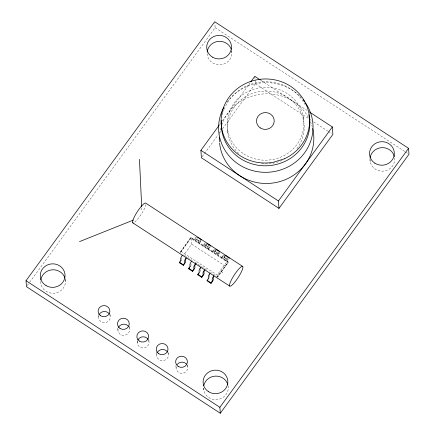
<?xml version="1.0" encoding="UTF-8"?>
<svg xmlns="http://www.w3.org/2000/svg" width="435" height="435" viewBox="0 0 435 435"><rect width="100%" height="100%" fill="white"/><g stroke="black" fill="none" stroke-linecap="round" stroke-linejoin="round"><path stroke-width="0.33" stroke-dasharray="2.17 1.63" d="M217.429 277.421L228.212 262.62L228.174 262.066L227.304 261.087L190.916 237.331L191.688 244.16L183.603 255.258M190.916 237.331L180.074 252.496L190.856 237.7L228.174 262.066L217.391 276.861L212.546 273.697M27.247 285.583L29.248 282.842M29.645 282.293L215.129 27.699L214.798 23.071M219.528 124.758L220.317 123.67M222.301 120.946L250.049 82.862M202.226 156.671L218.201 134.741M219.8 132.55L220.594 131.457M222.595 128.716L255.34 83.77L254.807 76.332M180.509 252.517L190.9 238.255L228.212 262.62L225.129 265.992L217.408 276.589M197.316 238.396L196.533 239.473A2.066 0.408 -56.9 0 1 195.304 240.441L195.152 238.614L199.029 241.142L199.181 242.975A2.066 0.408 -56.9 0 0 200.41 242.007L201.193 240.93M201.166 240.354L200.22 241.599L196.326 239.071L196.169 237.184A2.958 0.582 -56.9 0 0 194.657 238.38L193.765 239.598L193.803 240.158L195.168 238.636M206.494 243.834L205.565 245.074L205.374 243.198A2.958 0.582 -56.9 0 0 203.868 244.388L202.971 245.612L203.014 246.166L204.358 244.622L208.234 247.156L208.392 248.989A2.066 0.408 -56.9 0 0 209.616 248.021L210.404 246.939M206.527 244.41L205.739 245.487A2.066 0.408 -56.9 0 1 204.515 246.455L204.379 244.649M210.371 246.368L209.404 247.607L209.273 245.813M215.706 249.848L214.77 251.087M215.733 250.419L214.95 251.501A2.066 0.408 -56.9 0 1 213.721 252.469L213.531 250.631L212.22 252.18L212.182 251.62L213.074 250.402A2.958 0.582 -56.9 0 1 214.216 249.222M219.583 252.376L218.647 253.616M219.61 252.952L218.827 254.029A2.066 0.408 -56.9 0 1 217.598 254.997L217.44 253.17L216.097 254.709L216.059 254.154L216.951 252.931A2.958 0.582 -56.9 0 1 218.093 251.756M224.911 255.862L223.981 257.096L223.791 255.22A2.958 0.582 -56.9 0 0 222.285 256.416L221.388 257.634L221.426 258.194L222.774 256.65L226.651 259.178L226.804 261.011A2.066 0.408 -56.9 0 0 228.032 260.043L228.815 258.961M224.938 256.433L224.155 257.509A2.066 0.408 -56.9 0 1 222.927 258.477L222.791 256.672M217.391 276.861L217.168 275.002L227.304 261.087M228.027 259.439L227.668 257.754M205.554 245.079L209.409 247.613M223.965 257.107L227.858 259.63M199.029 241.142L197.68 242.686L197.642 242.132L198.534 240.908A2.958 0.582 -56.9 0 1 199.529 239.837M208.234 247.156L206.891 248.7L206.848 248.14L207.745 246.922A2.958 0.582 -56.9 0 1 208.887 245.742M226.651 259.178L225.303 260.723L225.265 260.168L226.162 258.945A2.958 0.582 -56.9 0 1 227.304 257.765M215.129 27.699L404.996 151.668M405.567 152.038L408.411 153.898M260.984 80.372L307.061 110.452M255.34 83.77L311.368 120.354M313.635 121.833L327.783 131.071M328.349 131.441L331.742 133.659M205.809 243.453L207.261 244.405M207.751 244.72L209.202 245.666M215.015 249.467L216.472 250.413M223.742 255.16L225.678 256.427M213.585 250.663L217.44 253.17M191.688 244.16L225.129 265.992M221.083 271.543L223.019 272.81M180.781 251.245L217.168 275.002M184.483 255.378L192.188 260.407M195.097 262.305L206.69 269.879M210.605 272.435L211.573 273.066M218.462 251.74L218.615 253.616L214.743 251.093L214.602 249.298M200.192 241.566L200.067 239.805M370.011 159.591L370.152 161.57M303.315 117.064L303.581 120.778M231.714 50.781L231.904 53.429M227.793 130.489L228.06 134.203M209.365 275.801L209.452 276.981A2.066 0.408 -56.9 0 1 209.317 277.519M200.143 269.787L200.225 270.967A2.066 0.408 -56.9 0 1 200.095 271.511M203.564 388.047L203.71 390.032M190.954 263.779L191.036 264.953A2.066 0.408 -56.9 0 1 190.824 265.687M181.743 257.765L181.83 258.945A2.066 0.408 -56.9 0 1 181.612 259.673M187.61 364.72L187.751 366.7M175.898 365.46L176.131 368.766M168.274 352.72L168.367 354.046M156.464 352.143L156.747 356.107M148.89 340.067L148.982 341.388M137.172 340.812L137.362 343.454M129.407 326.087L129.597 328.729M117.793 328.153L117.977 330.796M110.12 314.75L110.213 316.071M98.359 314.837L98.593 318.137M65.272 279.243L65.462 281.885M141.739 207.865L141.837 209.887M65.288 279.433A12.397 11.767 -4.1 0 1 53.924 293.277A12.397 11.767 -4.1 0 1 40.689 281.206M231.599 50.373A12.397 11.767 -4.1 0 1 220.686 64.793A12.397 11.767 -4.1 0 1 207.131 52.744M228.109 385.693A12.397 11.767 -4.1 0 1 217.136 399.564A12.397 11.767 -4.1 0 1 203.515 388.194M394.648 157.84A12.397 11.767 -4.1 0 1 382.61 171.167A12.397 11.767 -4.1 0 1 370 158.503M187.284 365.313A5.905 5.601 -4.1 0 1 182.477 373.312A5.905 5.601 -4.1 0 1 176.235 366.341M168.095 353.1A5.905 5.601 -4.1 0 1 162.576 360.68A5.905 5.601 -4.1 0 1 157.002 353.22M148.71 340.447A5.905 5.601 -4.1 0 1 143.452 348.016A5.905 5.601 -4.1 0 1 137.465 341.029M129.13 327.337A5.905 5.601 -4.1 0 1 124.323 335.341A5.905 5.601 -4.1 0 1 118.081 328.371M109.745 314.684A5.905 5.601 -4.1 0 1 104.683 322.699A5.905 5.601 -4.1 0 1 98.848 315.244M222.377 114.807A44.278 42.016 -4.1 0 1 223.905 109.832M224.139 109.228A44.278 42.016 -4.1 0 1 263.811 81.796A44.278 42.016 -4.1 0 1 305.609 105.602M238.777 153.517A38.372 36.415 -4.1 0 1 237.526 103.095A38.372 36.415 -4.1 0 1 290.547 99.474A38.372 36.415 -4.1 0 1 296.137 149.596M282.152 160.336A38.372 36.415 -4.1 0 1 272.609 163.294M271.293 163.506A38.372 36.415 -4.1 0 1 261.283 163.69M219.702 133.931A47.23 44.816 -4.1 0 1 220.801 128.14M221.752 124.997A47.23 44.816 -4.1 0 1 262.702 93.998A47.23 44.816 -4.1 0 1 308.437 117.526M310.438 121.631A47.23 44.816 -4.1 0 1 312.189 126.585M227.048 102.181A47.23 44.816 -4.1 0 1 299.59 95.923M300.068 96.385A47.23 44.816 -4.1 0 1 301.45 97.821M145.975 204.445A11.81 2.333 -56.9 0 1 141.391 214.025A11.81 2.333 -56.9 0 1 134.366 222.415M243.654 153.838A38.372 36.415 -4.1 0 0 303.782 126.558A38.372 36.415 -4.1 0 0 249.222 90.931A38.372 36.415 -4.1 0 0 243.654 153.838"/><path stroke-width="0.65" d="M209.327 275.154L209.447 274.795M200.116 269.075L200.345 268.542M182.276 255.367L182.091 255.633A2.958 0.582 -56.9 0 0 180.694 258.428L180.813 260.364L179.476 262.272L179.519 262.832L183.396 265.361L184.57 263.74A2.066 0.408 -56.9 0 0 185.707 261.473L185.582 259.651L186.229 258.412M186.153 257.901L185.968 258.162A2.958 0.582 -56.9 0 0 184.57 260.957L184.69 262.898L183.352 264.806L183.396 265.361M191.482 261.381L191.297 261.642A2.958 0.582 -56.9 0 0 189.905 264.436L190.019 266.378L188.687 268.286L188.725 268.841L192.602 271.375L193.782 269.754A2.066 0.408 -56.9 0 0 194.913 267.487L194.826 265.508L196.109 263.496M195.358 263.909L195.174 264.175A2.958 0.582 -56.9 0 0 193.782 266.97L193.89 268.928L192.564 270.815L192.602 271.375M200.676 267.394L200.486 267.655A2.958 0.582 -56.9 0 0 199.094 270.45L199.208 272.386L197.876 274.295L197.914 274.855L201.791 277.389L202.971 275.768A2.066 0.408 -56.9 0 0 204.102 273.501L203.982 271.674L204.624 270.434M204.553 269.923L204.363 270.189A2.958 0.582 -56.9 0 0 202.971 272.979L203.085 274.92L201.753 276.829L201.791 277.389M209.898 273.403L209.713 273.669A2.958 0.582 -56.9 0 0 208.316 276.459L208.436 278.4L207.098 280.309L207.142 280.869L211.018 283.397L212.198 281.777A2.066 0.408 -56.9 0 0 213.329 279.509L213.204 277.688L213.851 276.448M213.775 275.937L213.59 276.198A2.958 0.582 -56.9 0 0 212.193 278.993L212.307 280.95L210.975 282.842L211.018 283.397M26.024 280.733L214.705 21.75L408.552 148.319L408.976 154.267L220.295 413.25L26.448 286.681L26.024 280.733L219.871 407.301L220.295 413.25M309.307 111.92L332.345 126.96L332.878 134.399L278.965 208.392L201.427 157.764L200.894 150.331L219.131 125.302M250.843 81.775L254.807 76.332L260.424 80.002M179.519 262.832L180.302 261.75M188.725 268.841L189.513 267.764M197.914 274.855L198.703 273.778M278.965 208.392L278.433 200.959L332.345 126.96M219.871 407.301L408.552 148.319M79.518 241.61L133.295 220.121M200.894 150.331L278.433 200.959M242.768 266.492A11.81 2.333 -56.9 0 0 231.589 279.531A11.81 2.333 -56.9 0 0 234.258 282.81A11.81 2.333 -56.9 0 0 242.768 266.492L145.845 203.205A11.81 2.333 -56.9 0 0 136.894 212.394A11.81 2.333 -56.9 0 0 133.338 222.937M197.669 237.298L199.611 238.565M200.095 238.88L201.546 239.832M207.364 243.627L208.332 244.258M208.816 244.579L210.757 245.84M216.57 249.641L219.479 251.539M225.292 255.334L226.749 256.286M227.233 256.601L229.169 257.868L229.212 258.423M132.713 222.78L229.636 286.067M179.476 262.272L183.352 264.806M188.687 268.286L192.564 270.815M197.876 274.295L201.753 276.829M207.098 280.309L210.975 282.842M139.456 159.34L141.679 206.516M181.145 260.543A2.066 0.408 -56.9 0 1 180.998 260.772M199.399 272.794A2.066 0.408 -56.9 0 1 199.246 273.017M208.621 278.808A2.066 0.408 -56.9 0 1 208.474 279.031M190.351 266.552A2.066 0.408 -56.9 0 1 190.209 266.78M40.803 279.977A12.397 11.767 -4.1 0 1 52.233 269.809A12.397 11.767 -4.1 0 1 65 278.237M207.174 52.129A12.397 11.767 -4.1 0 1 218.027 41.412A12.397 11.767 -4.1 0 1 231.246 49.193M370.071 157.894A12.397 11.767 -4.1 0 1 381.767 147.655A12.397 11.767 -4.1 0 1 394.42 156.633M203.732 385.747A12.397 11.767 -4.1 0 1 215.325 376.112A12.397 11.767 -4.1 0 1 227.809 384.496M177.094 364.568A5.905 5.601 -4.1 0 1 186.452 364.084M157.198 352.763A5.905 5.601 -4.1 0 1 162.282 349.479A5.905 5.601 -4.1 0 1 167.66 352.225M137.813 340.11A5.905 5.601 -4.1 0 1 142.898 336.826A5.905 5.601 -4.1 0 1 148.275 339.566M118.429 327.452A5.905 5.601 -4.1 0 1 128.298 326.114M99.044 314.793A5.905 5.601 -4.1 0 1 104.128 311.509A5.905 5.601 -4.1 0 1 109.506 314.255M308.861 114.769A44.278 42.016 -4.1 0 1 271.021 165.441A44.278 42.016 -4.1 0 1 221.323 125.737M221.29 124.437A44.278 42.016 -4.1 0 1 221.442 120.566M312.689 128.483A47.23 44.816 -4.1 0 1 273.958 182.874A47.23 44.816 -4.1 0 1 219.593 143.044M219.49 141.739A47.23 44.816 -4.1 0 1 219.441 137.161M305.56 102.997A47.23 44.816 -4.1 0 1 268.384 172.238A47.23 44.816 -4.1 0 1 223.552 107.809M303.179 99.811A47.23 44.816 -4.1 0 1 304.794 101.91M284.196 158.884L273.185 162.293A44.278 42.016 -4.1 0 1 222.557 110.55A44.278 42.016 -4.1 0 1 293.696 88.501A44.278 42.016 -4.1 0 1 284.196 158.884M46.066 285.616A12.397 11.767 -4.1 0 0 65.038 275.937A12.397 11.767 -4.1 0 0 46.849 265.241A12.397 11.767 -4.1 0 0 46.066 285.616M208.403 391.625A12.397 11.767 -4.1 0 0 227.831 382.816A12.397 11.767 -4.1 0 0 210.203 371.305A12.397 11.767 -4.1 0 0 208.403 391.625M212.508 57.154A12.397 11.767 -4.1 0 0 231.48 47.48A12.397 11.767 -4.1 0 0 213.291 36.779A12.397 11.767 -4.1 0 0 212.508 57.154M374.85 163.168A12.397 11.767 -4.1 0 0 394.273 154.354A12.397 11.767 -4.1 0 0 376.65 142.843A12.397 11.767 -4.1 0 0 374.85 163.168M119.995 328.441A5.905 5.601 -4.1 0 0 129.244 324.244A5.905 5.601 -4.1 0 0 120.848 318.763A5.905 5.601 -4.1 0 0 119.995 328.441M139.379 341.094A5.905 5.601 -4.1 0 0 148.629 336.902A5.905 5.601 -4.1 0 0 140.233 331.421A5.905 5.601 -4.1 0 0 139.379 341.094M100.61 315.783A5.905 5.601 -4.1 0 0 109.859 311.585A5.905 5.601 -4.1 0 0 101.464 306.104A5.905 5.601 -4.1 0 0 100.61 315.783M158.764 353.753A5.905 5.601 -4.1 0 0 168.013 349.555A5.905 5.601 -4.1 0 0 159.618 344.074A5.905 5.601 -4.1 0 0 158.764 353.753M178.149 366.411A5.905 5.601 -4.1 0 0 187.398 362.214A5.905 5.601 -4.1 0 0 179.002 356.733A5.905 5.601 -4.1 0 0 178.149 366.411M260.299 127.923A8.858 8.401 -4.1 0 0 274.175 121.631A8.858 8.401 -4.1 0 0 261.587 113.41A8.858 8.401 -4.1 0 0 260.299 127.923"/></g></svg>
